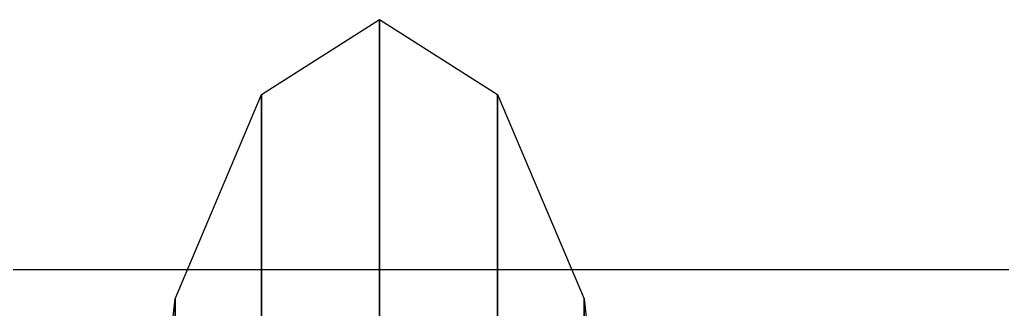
# Model space of a CAD drawing. Extents: x -170 to 1783, y -20 to 1205.
# Drawn here: x 20.798 to 23.369, y 759.297 to 760.055 of the extents above; entities that cross this region are included whole.
import ezdxf

# ---------------------------------------------------------------- set-up
doc = ezdxf.new("R2010")
doc.units = 0
doc.header["$LTSCALE"] = 96
doc.header["$MEASUREMENT"] = 0
for name, color, linetype in [('A-FURN-3-POWER-BFM-CONDUIT', 7, 'Continuous'), ('MAIN_ELECTRICAL', 7, 'Continuous'), ('SM', 7, 'Continuous')]:
    doc.layers.add(name, color=color, linetype=linetype)

# ---------------------------------------------------------------- blocks, each defined once
blk = doc.blocks.new('EC-BFM-1')
at = {"layer": 'A-FURN-3-POWER-BFM-CONDUIT', "color": 40, "linetype": 'Continuous'}
for points in [[(-0.745, -1.495, 2.2405), (-0.745, -1.5778, 2.5492), (-6.1434, -1.5778), (-5.4128, -1.495)], [(-0.745, -1.5778, 2.5492), (-0.745, -1.8038, 2.7752), (-6.6782, -1.8038), (-6.1434, -1.5778)], [(-0.745, -1.8038, 2.7752), (-0.745, -2.1125, 2.858), (-6.8739, -2.1125), (-6.6782, -1.8038)], [(-0.745, -2.1125, 2.858), (-0.745, -2.4213, 2.7752), (-6.6782, -2.4213), (-6.8739, -2.1125)], [(-0.745, -2.4213, 2.7752), (-0.745, -2.6473, 2.5492), (-6.1434, -2.6473), (-6.6782, -2.4213)], [(-0.745, -2.6473, 2.5492), (-0.745, -2.73, 2.2405), (-5.4128, -2.73), (-6.1434, -2.6473)]]:
    blk.add_3dface(points, dxfattribs=at)
at = {"layer": 'SM', "color": 60, "linetype": 'Continuous'}
blk.add_line((-6.219, 5.8286), (-6.219, -6.1714), dxfattribs=at)

msp = doc.modelspace()

# ---------------------------------------------------------------- block references
at = {"layer": 'MAIN_ELECTRICAL', "color": 47, "linetype": 'Continuous', "rotation": 270}
msp.add_blockref('EC-BFM-1', (23.85254, 753.18092), dxfattribs=at)

doc.saveas('drawing.dxf')
